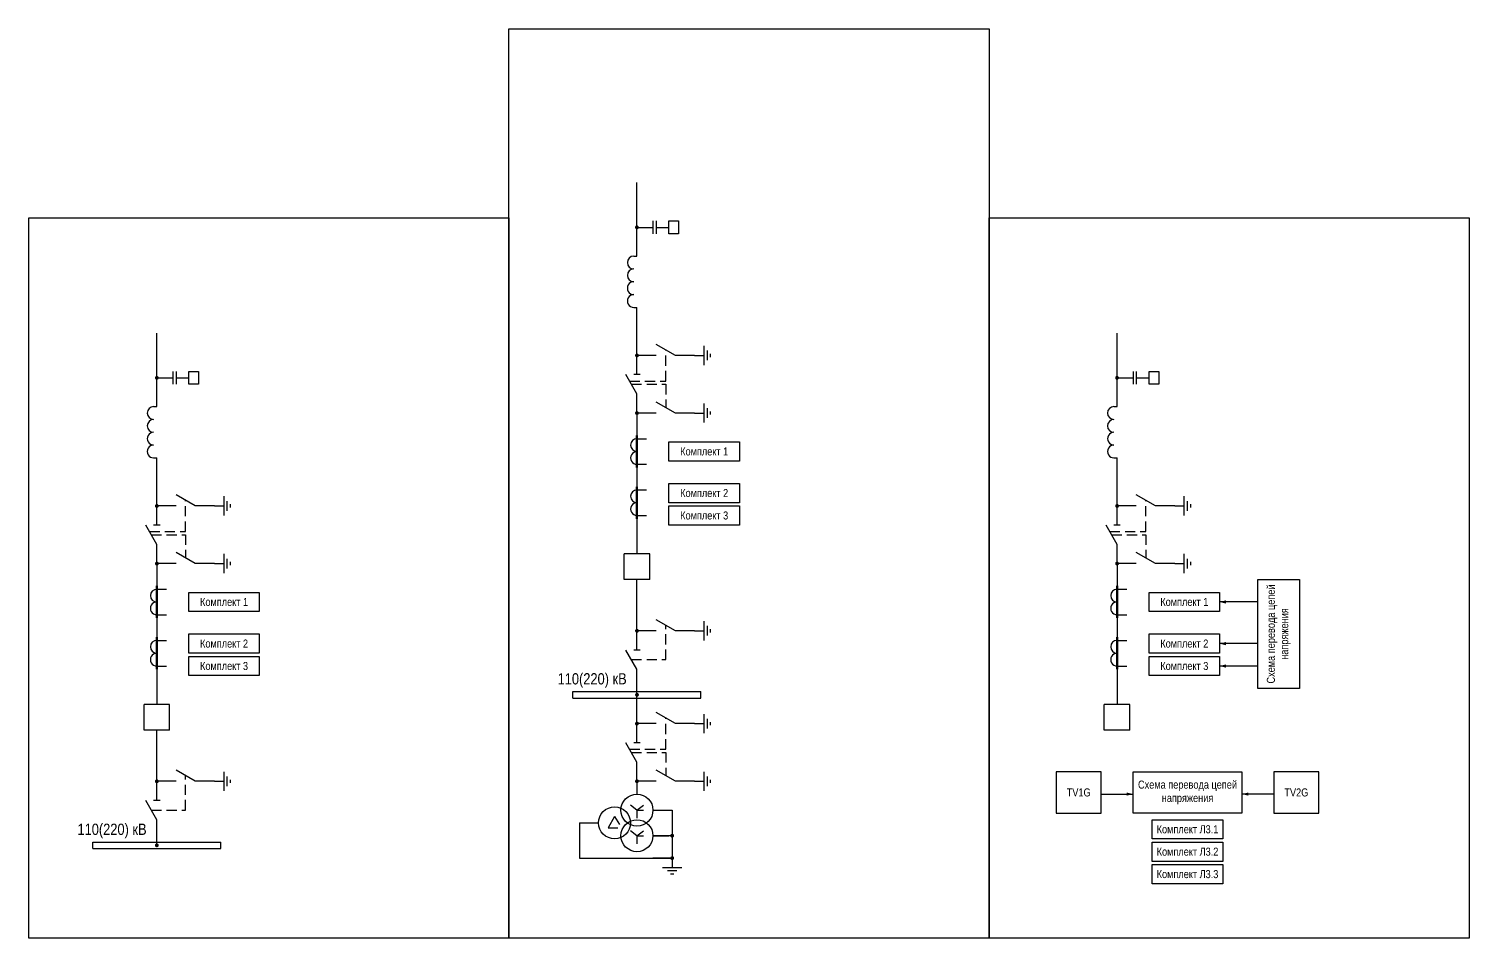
# Model space of a CAD drawing. Header units: millimetres. Extents: x -73 to 1780, y 0 to 1300.
# Drawn here: x 0 to 450, y 0 to 284 of the extents above; entities that cross this region are included whole.
import ezdxf
from ezdxf.enums import TextEntityAlignment as Align

# ---------------------------------------------------------------- set-up
doc = ezdxf.new("R2010")
doc.units = ezdxf.units.MM
doc.linetypes.add('штриховая2', pattern=[9.525, 6.35, -3.175])
doc.layers.add('Основная', color=7, linetype='Continuous')
doc.styles.get("Standard").update_dxf_attribs({"font": 'ARIALN.TTF'})
doc.styles.add('Вывод', font='tahoma.ttf', dxfattribs={"height": 2.5})
doc.styles.add('Компонент', font='ARIALN.TTF', dxfattribs={"height": 3.5})

# ---------------------------------------------------------------- blocks, each defined once
blk = doc.blocks.new('*U3')
at = {"layer": 'Основная', "color": 0}
for p, q in [((0, 0), (40, 0)), ((0, -2), (0, 0)), ((40, -2), (40, 0)), ((0, -2), (40, -2))]:
    blk.add_line(p, q, dxfattribs=at)
at = {"layer": 'Основная', "style": 'Компонент'}
blk.add_attdef('ОШ', text='', height=3.5, dxfattribs=at).set_placement((6, 4), align=Align.MIDDLE_CENTER)
blk = doc.blocks.new('*U9')
at = {"ltscale": 0.25, "const_width": 0.6}
blk.add_lwpolyline([(0, -0.3, 1), (0, 0.3, 1)], format="xyb", close=True, dxfattribs=at)
at = {"layer": 'Основная', "color": 0}
for p, q in [((0, 4), (0, 6)), ((0, 2), (0, 4)), ((0, 0), (0, 2))]:
    blk.add_line(p, q, dxfattribs=at)
blk = doc.blocks.new('*U14')
at = {"layer": 'Основная', "color": 0}
blk.add_line((0, 0), (6, 3.43), dxfattribs=at)
blk = doc.blocks.new('*U26')
at = {"layer": 'Основная', "color": 0}
for p, q in [((-3, 0), (-9, 0)), ((9, 0), (3, 0))]:
    blk.add_line(p, q, dxfattribs=at)
at = {"layer": 'Основная', "ltscale": 0.25, "xscale": -1}
blk.add_blockref('*U14', (3, 0), dxfattribs=at)
at = {"layer": 'Основная'}
for tag, height, style, p in [('ОУ', 3.5, 'Компонент', (-25, 0)), ('В1', 2.5, 'Вывод', (-7, -2)), ('В2', 2.5, 'Вывод', (7, -2))]:
    blk.add_attdef(tag, text='', height=height, dxfattribs=dict(at, style=style)).set_placement(p, align=Align.MIDDLE_CENTER)
blk = doc.blocks.new('*U27')
at = {"layer": 'Основная'}
for p, q in [((-3, 0), (0, 0)), ((0, -3), (0, 3)), ((1, -1.5), (1, 1.5)), ((2, -0.5), (2, 0.5))]:
    blk.add_line(p, q, dxfattribs=at)
blk = doc.blocks.new('*U16')
at = {"layer": 'Основная', "color": 0}
blk.add_line((0, -1), (0, 1), dxfattribs=at)
blk = doc.blocks.new('*U25')
at = {"layer": 'Основная', "color": 0}
for p, q in [((0, 3), (0, 9)), ((0, -9), (0, -3))]:
    blk.add_line(p, q, dxfattribs=at)
at = {"ltscale": 0.25, "rotation": 89.99999999999999}
blk.add_blockref('*U16', (0, 3), dxfattribs=at)
at = {"layer": 'Основная', "ltscale": 0.25, "rotation": 89.99999999999999}
blk.add_blockref('*U14', (0, -3), dxfattribs=at)
at = {"layer": 'Основная'}
for tag, height, style, p in [('В1', 2.5, 'Вывод', (2, 7)), ('ОУ', 3.5, 'Компонент', (-12, 0)), ('В2', 2.5, 'Вывод', (2, -7))]:
    blk.add_attdef(tag, text='', height=height, dxfattribs=dict(at, style=style)).set_placement(p, align=Align.MIDDLE_CENTER)
blk = doc.blocks.new('*U29')
at = {"layer": 'Основная'}
for p, q in [((0, 0), (-8, 0)), ((-8, -8), (-8, 0)), ((0, -8), (0, 0)), ((0, -8), (-8, -8))]:
    blk.add_line(p, q, dxfattribs=at)
at = {"layer": 'Основная', "style": 'Компонент'}
blk.add_attdef('ОУ', text='', height=3.5, dxfattribs=at).set_placement((-15, -3), align=Align.MIDDLE_CENTER)
blk = doc.blocks.new('*U30')
at = {"ltscale": 0.25, "const_width": 0.6}
blk.add_lwpolyline([(0, -0.3, 1), (0, 0.3, 1)], format="xyb", close=True, dxfattribs=at)
at = {"layer": 'Основная', "color": 0}
for p, q in [((0, 14), (0, 16)), ((0, 2), (0, 14)), ((0, 0), (0, 2))]:
    blk.add_line(p, q, dxfattribs=at)
blk = doc.blocks.new('*U31')
at = {"ltscale": 0.25, "const_width": 0.6}
blk.add_lwpolyline([(0, 0.3, 1), (0, -0.3, 1)], format="xyb", close=True, dxfattribs=at)
at = {"layer": 'Основная', "color": 0}
for p, q in [((0, 0), (0, -2)), ((0, -2), (0, -42)), ((0, -42), (0, -44))]:
    blk.add_line(p, q, dxfattribs=at)
blk = doc.blocks.new('*U52')
at = {"ltscale": 0.25}
for p, q in [((0, 4), (3, 4)), ((0, -4), (3, -4))]:
    blk.add_line(p, q, dxfattribs=at)
for centre, major_axis, start_param, end_param in [((0, -2), (-2, 0), 4.712389, 7.853982), ((0, 2), (0, -2), 3.141593, 6.283185)]:
    blk.add_ellipse(centre, major_axis=major_axis, ratio=1, start_param=start_param, end_param=end_param, dxfattribs=at)
at = {"layer": 'Основная', "color": 0, "lineweight": 50}
blk.add_line((0, -5), (0, 5), dxfattribs=at)
at = {"layer": 'Основная'}
for tag, height, style, p in [('В1', 2.5, 'Вывод', (5, 6)), ('ОУ', 3.5, 'Компонент', (-6, 0)), ('В2', 2.5, 'Вывод', (5, -6))]:
    blk.add_attdef(tag, text='', height=height, dxfattribs=dict(at, style=style)).set_placement(p, align=Align.MIDDLE_CENTER)
blk = doc.blocks.new('*U36')
at = {"ltscale": 0.25, "const_width": 0.6}
blk.add_lwpolyline([(0, -0.3, 1), (0, 0.3, 1)], format="xyb", close=True, dxfattribs=at)
at = {"layer": 'Основная', "color": 0}
for p, q in [((0, 7), (0, 9)), ((0, 2), (0, 7)), ((0, 0), (0, 2))]:
    blk.add_line(p, q, dxfattribs=at)
blk = doc.blocks.new('*U35')
at = {"ltscale": 0.25}
for p, q in [((0, 8), (1, 8)), ((0, -8), (1, -8))]:
    blk.add_line(p, q, dxfattribs=at)
for centre, major_axis, start_param, end_param in [((0, 6), (0, -2), 3.141593, 6.283185), ((0, -2), (-2, 0), 4.712389, 7.853982), ((0, 2), (0, -2), 3.141593, 6.283185), ((0, -6), (-2, 0), 4.712389, 7.853982)]:
    blk.add_ellipse(centre, major_axis=major_axis, ratio=1, start_param=start_param, end_param=end_param, dxfattribs=at)
at = {"layer": 'Основная'}
for tag, height, style, p in [('В1', 2.5, 'Вывод', (5, 6)), ('ОУ', 3.5, 'Компонент', (-6, 0)), ('В2', 2.5, 'Вывод', (5, -6))]:
    blk.add_attdef(tag, text='', height=height, dxfattribs=dict(at, style=style)).set_placement(p, align=Align.MIDDLE_CENTER)
blk = doc.blocks.new('*U33')
at = {"ltscale": 0.25, "const_width": 0.6}
blk.add_lwpolyline([(0, -0.3, 1), (0, 0.3, 1)], format="xyb", close=True, dxfattribs=at)
at = {"layer": 'Основная', "color": 0}
for p, q in [((0, 12), (0, 14)), ((0, 2), (0, 12)), ((0, 0), (0, 2))]:
    blk.add_line(p, q, dxfattribs=at)
blk = doc.blocks.new('*U40')
at = {"ltscale": 0.35}
for p, q in [((0, 2), (-2, -1.5)), ((0, 2), (1.5, -0.5)), ((-2, -1.5), (1, -1.5))]:
    blk.add_line(p, q, dxfattribs=at)
blk.add_circle((0, 0), 5, dxfattribs=at)
at = {"ltscale": 0.35, "style": 'Компонент'}
blk.add_attdef('ОУ', text='', height=3.5, dxfattribs=at).set_placement((-3, 10), align=Align.MIDDLE_CENTER)
blk = doc.blocks.new('*U39')
at = {"ltscale": 0.35}
for q in [(-2, 1.5), (2, 1.5), (2, 0), (0, -2.5)]:
    blk.add_line((0, 0), q, dxfattribs=at)
blk.add_circle((0, 0), 5, dxfattribs=at)
at = {"ltscale": 0.35, "style": 'Компонент'}
blk.add_attdef('ОУ', text='', height=3.5, dxfattribs=at).set_placement((0, 8), align=Align.MIDDLE_CENTER)
blk = doc.blocks.new('*U41')
at = {"ltscale": 0.25, "const_width": 0.6}
blk.add_lwpolyline([(0.3, 0, 1), (-0.3, 0, 1)], format="xyb", close=True, dxfattribs=at)
at = {"layer": 'Основная', "color": 0}
for p, q in [((-4, 0), (-6, 0)), ((-2, 0), (-4, 0)), ((0, 0), (-2, 0))]:
    blk.add_line(p, q, dxfattribs=at)
blk = doc.blocks.new('*U42')
at = {"layer": 'Основная'}
for p, q in [((3, 0), (-3, 0)), ((0, 3), (0, 0)), ((1.5, -1), (-1.5, -1)), ((0.5, -2), (-0.5, -2))]:
    blk.add_line(p, q, dxfattribs=at)
blk = doc.blocks.new('*U43')
at = {"ltscale": 0.25, "const_width": 0.6}
blk.add_lwpolyline([(0, -0.3, 1), (0, 0.3, 1)], format="xyb", close=True, dxfattribs=at)
at = {"layer": 'Основная', "color": 0}
for p, q in [((0, 7), (0, 9)), ((0, 2), (0, 7)), ((0, 0), (0, 2))]:
    blk.add_line(p, q, dxfattribs=at)
blk = doc.blocks.new('*U44')
at = {"ltscale": 0.25, "const_width": 0.6}
blk.add_lwpolyline([(0, 0.3, 1), (0, -0.3, 1)], format="xyb", close=True, dxfattribs=at)
at = {"layer": 'Основная', "color": 0}
for p, q in [((0, 0), (0, -2)), ((0, -2), (0, -2)), ((0, -2), (0, -4))]:
    blk.add_line(p, q, dxfattribs=at)

msp = doc.modelspace()

# ---------------------------------------------------------------- linework, layer by layer
at = {"layer": 'Основная'}
for p, q in [((384, 105), (372, 105)), ((384, 92), (372, 92)), ((384, 85), (372, 85))]:
    msp.add_line(p, q, dxfattribs=at)
for points in [[(150, 284), (300, 284), (300, 0), (150, 0)], [(0, 225), (150, 225), (150, 0), (0, 0)], [(300, 225), (450, 225), (450, 0), (300, 0)], [(200, 224), (203, 224), (203, 220), (200, 220)], [(50, 177), (53, 177), (53, 173), (50, 173)], [(350, 177), (353, 177), (353, 173), (350, 173)], [(200, 155), (222, 155), (222, 149), (200, 149)], [(200, 142), (222, 142), (222, 136), (200, 136)], [(200, 135), (222, 135), (222, 129), (200, 129)], [(50, 108), (72, 108), (72, 102), (50, 102)], [(350, 108), (372, 108), (372, 102), (350, 102)], [(384, 112), (397, 112), (397, 78), (384, 78)], [(50, 95), (72, 95), (72, 89), (50, 89)], [(350, 95), (372, 95), (372, 89), (350, 89)], [(50, 88), (72, 88), (72, 82), (50, 82)], [(350, 88), (372, 88), (372, 82), (350, 82)], [(335, 52), (321, 52), (321, 39), (335, 39)], [(379, 52), (379, 39), (345, 39), (345, 52)], [(403, 52), (389, 52), (389, 39), (403, 39)]]:
    msp.add_lwpolyline(points, close=True, dxfattribs=at)
for points in [[(190, 213), (190, 222)], [(190, 222), (195, 222)], [(195, 224), (195, 220)], [(196, 224), (196, 220)], [(196, 222), (200, 222)], [(190, 191), (190, 197)], [(45, 177), (45, 173)], [(46, 177), (46, 173)], [(345, 177), (345, 173)], [(346, 177), (346, 173)], [(40, 166), (40, 175)], [(40, 175), (45, 175)], [(46, 175), (50, 175)], [(340, 166), (340, 175)], [(340, 175), (345, 175)], [(346, 175), (350, 175)], [(40, 144), (40, 150)], [(340, 144), (340, 150)], [(335, 45), (345, 45)], [(389, 45), (379, 45)]]:
    msp.add_lwpolyline(points, dxfattribs=at)
at = {"layer": 'Основная', "linetype": 'штриховая2', "ltscale": 0.5}
for points in [[(187.71, 174), (199, 174), (199, 183.71)], [(188.29, 173), (199, 173), (199, 165.71)], [(37.71, 127), (49, 127), (49, 136.71)], [(337.71, 127), (349, 127), (349, 136.71)], [(38.29, 126), (49, 126), (49, 118.71)], [(338.29, 126), (349, 126), (349, 118.71)], [(188.29, 87), (199, 87), (199, 97.71)], [(187.71, 59), (199, 59), (199, 68.71)], [(188.29, 58), (199, 58), (199, 50.71)], [(38.29, 40), (49, 40), (49, 50.71)]]:
    msp.add_lwpolyline(points, dxfattribs=at)
at = {"layer": 'Основная'}
for points in [[(372, 105, 0, 1, 0), (374, 105, 0, 0, 0)], [(372, 92, 0, 1, 0), (374, 92, 0, 0, 0)], [(372, 85, 0, 1, 0), (374, 85, 0, 0, 0)], [(345, 45, 0, 1, 0), (343, 45, 0, 0, 0)], [(379, 45, 0, 1, 0), (381, 45, 0, 0, 0)]]:
    msp.add_lwpolyline(points, format="xyseb", dxfattribs=at)
at = {"layer": 'Основная', "ltscale": 100}
for points in [[(172, 36), (178, 36)], [(172, 36), (172, 25), (201, 25)], [(195, 40), (201, 40)], [(201, 40), (201, 25)], [(195, 32), (200, 32)]]:
    msp.add_lwpolyline(points, dxfattribs=at)
at = {"layer": 'Основная', "color": 5}
for points in [[(351, 37), (373, 37), (373, 31), (351, 31)], [(351, 30), (373, 30), (373, 24), (351, 24)], [(351, 23), (373, 23), (373, 17), (351, 17)]]:
    msp.add_lwpolyline(points, close=True, dxfattribs=at)

# ---------------------------------------------------------------- block references
at = {"layer": 'Основная', "ltscale": 0.25}
for name, p in [('*U33', (190, 222)), ('*U33', (40, 175)), ('*U36', (190, 182)), ('*U33', (340, 175)), ('*U26', (199, 182)), ('*U27', (211, 182)), ('*U25', (190, 173)), ('*U26', (199, 164)), ('*U27', (211, 164)), ('*U31', (190, 164)), ('*U52', (190, 152)), ('*U36', (40, 135)), ('*U36', (340, 135)), ('*U52', (190, 136)), ('*U25', (40, 126)), ('*U26', (49, 135)), ('*U27', (61, 135)), ('*U25', (340, 126)), ('*U26', (349, 135)), ('*U27', (361, 135)), ('*U31', (40, 117)), ('*U26', (49, 117)), ('*U27', (61, 117)), ('*U29', (194, 120)), ('*U31', (340, 117)), ('*U26', (349, 117)), ('*U27', (361, 117)), ('*U52', (40, 105)), ('*U30', (190, 96)), ('*U52', (340, 105)), ('*U26', (199, 96)), ('*U27', (211, 96)), ('*U25', (190, 87)), ('*U52', (40, 89)), ('*U52', (340, 89)), ('*U9', (190, 76)), ('*U29', (44, 73)), ('*U43', (190, 67)), ('*U29', (344, 73)), ('*U26', (199, 67)), ('*U27', (211, 67)), ('*U30', (40, 49)), ('*U25', (190, 58)), ('*U26', (49, 49)), ('*U27', (61, 49)), ('*U44', (190, 49)), ('*U26', (199, 49)), ('*U27', (211, 49)), ('*U25', (40, 40)), ('*U9', (40, 29)), ('*U41', (201, 32)), ('*U41', (201, 25)), ('*U42', (201, 22))]:
    msp.add_blockref(name, p, dxfattribs=at)
at = {"layer": 'Основная', "ltscale": 0.35}
for name, p in [('*U35', (189, 205)), ('*U35', (39, 158)), ('*U35', (339, 158)), ('*U39', (190, 40)), ('*U40', (183, 36)), ('*U39', (190, 32))]:
    msp.add_blockref(name, p, dxfattribs=at)
at = {"layer": 'Основная', "ltscale": 0.25}
for p in [(170, 77.01), (20, 30.01)]:
    msp.add_blockref('*U3', p, dxfattribs=at).add_auto_attribs({'ОШ': '110(220) кВ'})

# ---------------------------------------------------------------- texts
at = {"layer": 'Основная', "char_height": 2.5, "attachment_point": 5}
for s, insert, width in [('Комплект 1', (211, 152), 22), ('Комплект 2', (211, 139), 22), ('Комплект 3', (211, 132), 22), ('Комплект 1', (61, 105), 22), ('Комплект 1', (361, 105), 22), ('Комплект 2', (61, 92), 22), ('Комплект 2', (361, 92), 22), ('Комплект 3', (61, 85), 22), ('Комплект 3', (361, 85), 22), ('TV1G', (328, 45.5), 14), ('Схема перевода цепей напряжения', (362, 45.5), 34), ('TV2G', (396, 45.5), 14), ('Комплект Л3.1', (362, 34), 22), ('Комплект Л3.2', (362, 27), 22), ('Комплект Л3.3', (362, 20), 22)]:
    msp.add_mtext(s, dxfattribs=dict(at, insert=insert, width=width))
at = {"layer": 'Основная', "insert": (390.5, 95), "char_height": 2.5, "width": 34, "attachment_point": 5, "rotation": 90}
msp.add_mtext('Схема перевода цепей напряжения', dxfattribs=at)

doc.saveas('drawing.dxf')
